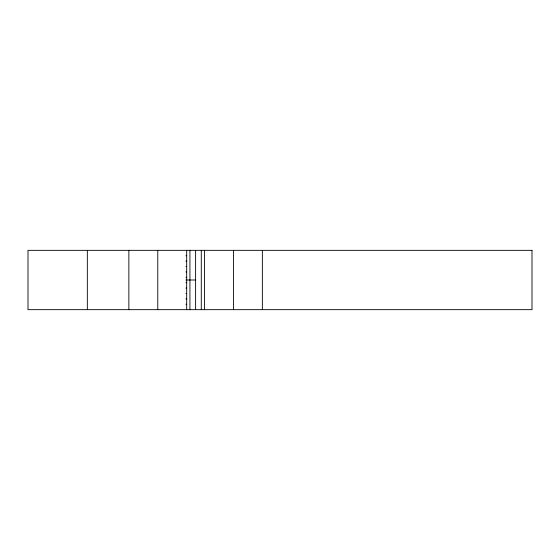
<?xml version="1.0" encoding="UTF-8"?>
<svg xmlns="http://www.w3.org/2000/svg" width="560" height="560" viewBox="0 0 560 560"><rect width="100%" height="100%" fill="white"/><g stroke="black" fill="none" stroke-linecap="round" stroke-linejoin="round"><path stroke-width="0.84" d="M185.906 255.731L186.69 255.731M185.906 261.121L186.69 261.121M185.906 266.518L186.69 266.518M185.906 271.908L186.69 271.908M185.906 277.305L186.69 277.305M185.92 280L195.608 280M185.906 282.695L186.69 282.695M185.906 288.092L186.69 288.092M185.906 293.482L186.69 293.482M185.906 298.879L186.69 298.879M185.906 304.269L186.69 304.269M262.36 250.334L262.367 309.666M233.443 250.334L233.443 309.666M204.526 250.334L204.526 309.666M201.285 250.334L201.285 309.666M195.608 250.334L195.608 309.666M189.931 250.334L189.931 309.666M186.69 250.334L186.69 309.666M157.78 250.334L157.78 309.666M128.863 250.334L128.863 309.666M87.339 250.334L87.339 309.666M532 250.334L28 250.334L28 309.666L532 309.666L532 250.334"/></g></svg>
